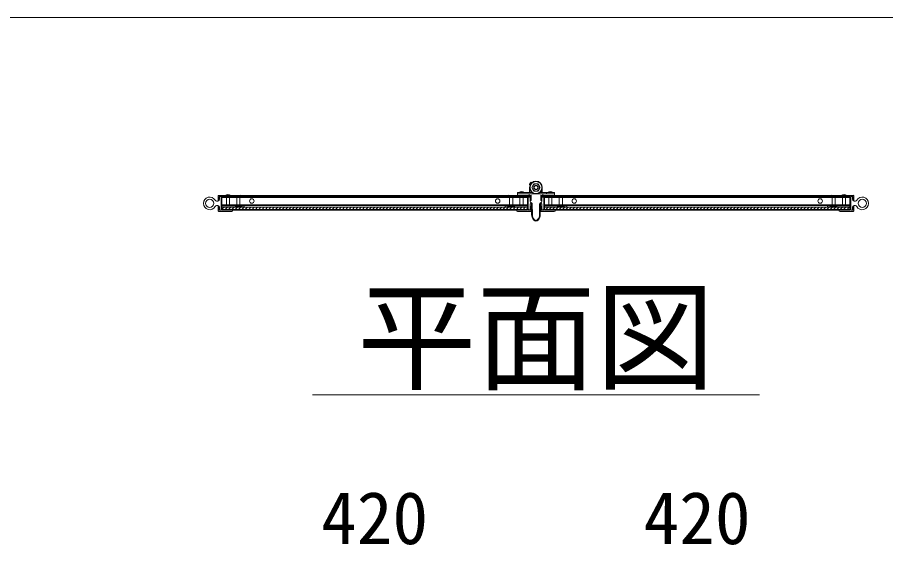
# Model space of a CAD drawing. Units: millimetres, scale not verified. Extents: x -12090 to 12090, y -18325 to 18325.
# Drawn here: x 9317 to 10715, y 10937 to 11799 of the extents above; entities that cross this region are included whole.
import ezdxf
from ezdxf.enums import TextEntityAlignment as Align

# ---------------------------------------------------------------- set-up
doc = ezdxf.new("R2010")
doc.units = ezdxf.units.MM
doc.header["$LTSCALE"] = 90
doc.linetypes.add('DASHED1', pattern=[1.8, 1.2, -0.6])
doc.layers.add('0-A_図面枠', color=134, linetype='Continuous', lineweight=18)
doc.styles.add('ＭＳ ゴシック', font='')
doc.styles.get('ＭＳ ゴシック').set_extended_font_data('MS Gothic')

msp = doc.modelspace()

# ---------------------------------------------------------------- linework, layer by layer
at = {"layer": '0-A_図面枠'}
for p, q in [((10144.07, 11533.03), (10142, 11530.09)), ((10142.15, 11529.25), (10142.95, 11528.68)), ((10142.22, 11524.87), (10142.22, 11517.08)), ((10145.75, 11532.59), (10144.9, 11533.18)), ((10148.96, 11518.88), (10145.49, 11524.87)), ((10155.88, 11530.87), (10159.34, 11524.87)), ((10159.34, 11524.87), (10155.88, 11518.88)), ((10162.62, 11524.87), (10162.62, 11517.08)), ((9640.8, 11511.67), (9640.8, 11504.17)), ((9676.2, 11512.27), (9641.39, 11512.27)), ((9642.6, 11505.38), (9642.6, 11510.17)), ((9642.6, 11510.17), (9645.6, 11510.17)), ((9645.6, 11488.57), (9645.6, 11510.17)), ((9646.79, 11510.47), (9646.79, 11495.71)), ((9646.79, 11510.47), (9676.8, 11510.47)), ((9646.79, 11509.03), (10138.8, 11509.03)), ((9676.8, 11510.47), (9676.8, 11511.67)), ((10108.8, 11510.47), (10108.8, 11511.67)), ((10138.8, 11510.47), (10108.8, 11510.47)), ((10109.39, 11512.27), (10144.2, 11512.27)), ((10145.84, 11517.08), (10122.42, 11517.08)), ((10122.42, 11517.08), (10122.42, 11514.67)), ((10152.41, 11514.67), (10122.42, 11514.67)), ((10138.8, 11510.47), (10138.8, 11495.71)), ((10139.99, 11489.77), (10139.99, 11508.98)), ((10140.6, 11509.57), (10142.4, 11509.57)), ((10143, 11508.98), (10143, 11502.85)), ((10144.02, 11519.08), (10144.02, 11517.08)), ((10144.8, 11511.67), (10144.8, 11504.17)), ((10155.88, 11518.88), (10148.96, 11518.88)), ((10152.41, 11514.67), (10182.42, 11514.67)), ((10158.99, 11517.08), (10182.42, 11517.08)), ((10160.04, 11511.67), (10160.04, 11504.17)), ((10195.44, 11512.27), (10160.64, 11512.27)), ((10160.82, 11519.08), (10160.82, 11517.08)), ((10161.84, 11502.85), (10161.84, 11508.98)), ((10162.44, 11509.57), (10164.24, 11509.57)), ((10164.84, 11508.98), (10164.84, 11489.77)), ((10166.04, 11510.47), (10166.04, 11495.71)), ((10166.04, 11510.47), (10196.04, 11510.47)), ((10658.04, 11509.03), (10166.04, 11509.03)), ((10169.22, 11517.08), (10169.22, 11514.67)), ((10182.42, 11517.08), (10182.42, 11514.67)), ((10196.04, 11510.47), (10196.04, 11511.67)), ((10628.04, 11510.47), (10628.04, 11511.67)), ((10658.04, 11510.47), (10628.04, 11510.47)), ((10628.64, 11512.27), (10663.44, 11512.27)), ((10658.04, 11510.47), (10658.04, 11495.71)), ((10659.24, 11488.57), (10659.24, 11510.17)), ((10662.24, 11510.17), (10659.24, 11510.17)), ((10662.24, 11505.38), (10662.24, 11510.17)), ((10664.04, 11511.67), (10664.04, 11504.17)), ((9640.2, 11502.97), (9638.07, 11502.97)), ((9640.2, 11495.77), (9638.07, 11495.77)), ((9642, 11504.17), (9640.8, 11504.17)), ((9640.8, 11494.58), (9640.8, 11487.07)), ((9642, 11494.58), (9640.8, 11494.58)), ((9646.79, 11497.15), (10138.8, 11497.15)), ((9646.79, 11495.71), (9682.79, 11495.71)), ((9646.79, 11493.91), (9646.79, 11488.27)), ((9646.79, 11493.91), (9667.2, 11493.91)), ((9650.26, 11493.32), (9646.79, 11489.85)), ((9655.65, 11493.32), (9652.05, 11489.72)), ((9661.04, 11493.32), (9657.44, 11489.72)), ((9666.42, 11493.32), (9662.82, 11489.72)), ((9667.2, 11493.91), (9667.8, 11494.51)), ((9671.81, 11493.32), (9668.21, 11489.72)), ((9677.2, 11493.32), (9673.6, 11489.72)), ((9682.59, 11493.32), (9678.99, 11489.72)), ((9679.19, 11493.91), (9682.79, 11493.91)), ((9682.79, 11495.71), (9682.79, 11493.91)), ((9687.98, 11493.32), (9684.38, 11489.72)), ((9693.37, 11493.32), (9689.77, 11489.72)), ((9698.75, 11493.32), (9695.15, 11489.72)), ((9704.14, 11493.32), (9700.54, 11489.72)), ((9709.53, 11493.32), (9705.93, 11489.72)), ((9714.92, 11493.32), (9711.31, 11489.72)), ((9720.31, 11493.32), (9716.71, 11489.72)), ((9725.7, 11493.32), (9722.1, 11489.72)), ((9731.09, 11493.32), (9727.49, 11489.72)), ((9736.47, 11493.32), (9732.87, 11489.72)), ((9741.86, 11493.32), (9738.26, 11489.72)), ((9747.25, 11493.32), (9743.65, 11489.72)), ((9752.63, 11493.32), (9749.03, 11489.72)), ((9758.02, 11493.32), (9754.42, 11489.72)), ((9763.42, 11493.32), (9759.82, 11489.72)), ((9768.8, 11493.32), (9765.2, 11489.72)), ((9774.19, 11493.32), (9770.59, 11489.72)), ((9779.58, 11493.32), (9775.98, 11489.72)), ((9784.96, 11493.32), (9781.36, 11489.72)), ((9790.35, 11493.32), (9786.75, 11489.72)), ((9795.74, 11493.32), (9792.14, 11489.72)), ((9801.13, 11493.32), (9797.53, 11489.72)), ((9806.52, 11493.32), (9802.92, 11489.72)), ((9811.91, 11493.32), (9808.31, 11489.72)), ((9817.29, 11493.32), (9813.69, 11489.72)), ((9822.68, 11493.32), (9819.08, 11489.72)), ((9828.07, 11493.32), (9824.47, 11489.72)), ((9833.46, 11493.32), (9829.86, 11489.72)), ((9838.84, 11493.32), (9835.25, 11489.72)), ((9844.24, 11493.32), (9840.64, 11489.72)), ((9849.63, 11493.32), (9846.03, 11489.72)), ((9855.01, 11493.32), (9851.41, 11489.72)), ((9860.4, 11493.32), (9856.8, 11489.72)), ((9865.79, 11493.32), (9862.19, 11489.72)), ((9871.17, 11493.32), (9867.57, 11489.72)), ((9876.56, 11493.32), (9872.96, 11489.72)), ((9881.95, 11493.32), (9878.35, 11489.72)), ((9887.34, 11493.32), (9883.74, 11489.72)), ((9892.73, 11493.32), (9889.13, 11489.72)), ((9898.12, 11493.32), (9894.52, 11489.72)), ((9903.5, 11493.32), (9899.9, 11489.72)), ((9908.89, 11493.32), (9905.29, 11489.72)), ((9914.28, 11493.32), (9910.68, 11489.72)), ((9919.67, 11493.32), (9916.07, 11489.72)), ((9925.06, 11493.32), (9921.46, 11489.72)), ((9930.45, 11493.32), (9926.85, 11489.72)), ((9935.83, 11493.32), (9932.23, 11489.72)), ((9941.22, 11493.32), (9937.62, 11489.72)), ((9946.61, 11493.32), (9943.01, 11489.72)), ((9952, 11493.32), (9948.4, 11489.72)), ((9957.38, 11493.32), (9953.78, 11489.72)), ((9962.77, 11493.32), (9959.17, 11489.72)), ((9968.17, 11493.32), (9964.57, 11489.72)), ((9973.55, 11493.32), (9969.95, 11489.72)), ((9978.94, 11493.32), (9975.34, 11489.72)), ((9984.33, 11493.32), (9980.73, 11489.72)), ((9989.71, 11493.32), (9986.11, 11489.72)), ((9995.1, 11493.32), (9991.5, 11489.72)), ((10000.49, 11493.32), (9996.89, 11489.72)), ((10005.88, 11493.32), (10002.28, 11489.72)), ((10011.27, 11493.32), (10007.67, 11489.72)), ((10016.66, 11493.32), (10013.06, 11489.72)), ((10022.04, 11493.32), (10018.44, 11489.72)), ((10027.43, 11493.32), (10023.83, 11489.72)), ((10032.82, 11493.32), (10029.22, 11489.72)), ((10038.2, 11493.32), (10034.6, 11489.72)), ((10043.59, 11493.32), (10039.99, 11489.72)), ((10048.99, 11493.32), (10045.39, 11489.72)), ((10054.38, 11493.32), (10050.78, 11489.72)), ((10059.76, 11493.32), (10056.16, 11489.72)), ((10065.15, 11493.32), (10061.55, 11489.72)), ((10070.54, 11493.32), (10066.94, 11489.72)), ((10075.92, 11493.32), (10072.32, 11489.72)), ((10081.31, 11493.32), (10077.71, 11489.72)), ((10086.7, 11493.32), (10083.1, 11489.72)), ((10092.09, 11493.32), (10088.49, 11489.72)), ((10097.48, 11493.32), (10093.88, 11489.72)), ((10102.87, 11493.32), (10099.27, 11489.72)), ((10138.8, 11495.71), (10102.8, 11495.71)), ((10102.8, 11495.71), (10102.8, 11493.91)), ((10106.4, 11493.91), (10102.8, 11493.91)), ((10108.25, 11493.32), (10104.65, 11489.72)), ((10113.64, 11493.32), (10110.04, 11489.72)), ((10119.03, 11493.32), (10115.43, 11489.72)), ((10118.39, 11493.91), (10117.8, 11494.51)), ((10138.8, 11493.91), (10118.39, 11493.91)), ((10124.41, 11493.32), (10120.82, 11489.72)), ((10129.81, 11493.32), (10126.21, 11489.72)), ((10135.2, 11493.32), (10131.6, 11489.72)), ((10138.8, 11493.91), (10138.8, 11488.27)), ((10143, 11497.86), (10143, 11489.77)), ((10143.59, 11504.17), (10144.8, 11504.17)), ((10143.59, 11494.58), (10144.8, 11494.58)), ((10144.75, 11500.13), (10144.98, 11500.01)), ((10144.8, 11494.58), (10144.8, 11487.07)), ((10145.41, 11481.42), (10145.39, 11497.87)), ((10146.48, 11497.86), (10146.63, 11481.17)), ((10158.21, 11481.17), (10158.35, 11497.86)), ((10159.44, 11497.87), (10159.42, 11481.42)), ((10159.86, 11500.01), (10160.09, 11500.13)), ((10161.24, 11504.17), (10160.04, 11504.17)), ((10160.04, 11494.58), (10160.04, 11487.07)), ((10161.24, 11494.58), (10160.04, 11494.58)), ((10161.84, 11489.77), (10161.84, 11497.86)), ((10658.04, 11497.15), (10166.04, 11497.15)), ((10166.04, 11495.71), (10202.04, 11495.71)), ((10166.04, 11493.91), (10166.04, 11488.27)), ((10166.04, 11493.91), (10186.44, 11493.91)), ((10166.55, 11493.32), (10166.04, 11492.8)), ((10171.93, 11493.32), (10168.33, 11489.72)), ((10177.33, 11493.32), (10173.73, 11489.72)), ((10182.72, 11493.32), (10179.12, 11489.72)), ((10188.1, 11493.32), (10184.5, 11489.72)), ((10186.44, 11493.91), (10187.04, 11494.51)), ((10193.49, 11493.32), (10189.89, 11489.72)), ((10198.88, 11493.32), (10195.28, 11489.72)), ((10198.44, 11493.91), (10202.04, 11493.91)), ((10204.26, 11493.32), (10200.66, 11489.72)), ((10202.04, 11495.71), (10202.04, 11493.91)), ((10209.65, 11493.32), (10206.05, 11489.72)), ((10215.05, 11493.32), (10211.44, 11489.72)), ((10220.43, 11493.32), (10216.83, 11489.72)), ((10225.82, 11493.32), (10222.22, 11489.72)), ((10231.21, 11493.32), (10227.61, 11489.72)), ((10236.59, 11493.32), (10232.99, 11489.72)), ((10241.98, 11493.32), (10238.38, 11489.72)), ((10247.37, 11493.32), (10243.77, 11489.72)), ((10252.76, 11493.32), (10249.16, 11489.72)), ((10258.15, 11493.32), (10254.55, 11489.72)), ((10263.54, 11493.32), (10259.94, 11489.72)), ((10268.93, 11493.32), (10265.33, 11489.72)), ((10274.31, 11493.32), (10270.71, 11489.72)), ((10279.7, 11493.32), (10276.1, 11489.72)), ((10285.09, 11493.32), (10281.49, 11489.72)), ((10290.47, 11493.32), (10286.87, 11489.72)), ((10295.86, 11493.32), (10292.27, 11489.72)), ((10301.26, 11493.32), (10297.66, 11489.72)), ((10306.64, 11493.32), (10303.04, 11489.72)), ((10312.03, 11493.32), (10308.43, 11489.72)), ((10317.42, 11493.32), (10313.82, 11489.72)), ((10322.8, 11493.32), (10319.2, 11489.72)), ((10328.19, 11493.32), (10324.59, 11489.72)), ((10333.58, 11493.32), (10329.98, 11489.72)), ((10338.97, 11493.32), (10335.37, 11489.72)), ((10344.36, 11493.32), (10340.76, 11489.72)), ((10349.75, 11493.32), (10346.15, 11489.72)), ((10355.14, 11493.32), (10351.54, 11489.72)), ((10360.52, 11493.32), (10356.92, 11489.72)), ((10365.91, 11493.32), (10362.31, 11489.72)), ((10371.3, 11493.32), (10367.7, 11489.72)), ((10376.68, 11493.32), (10373.09, 11489.72)), ((10382.08, 11493.32), (10378.48, 11489.72)), ((10387.47, 11493.32), (10383.87, 11489.72)), ((10392.85, 11493.32), (10389.25, 11489.72)), ((10398.24, 11493.32), (10394.64, 11489.72)), ((10403.63, 11493.32), (10400.03, 11489.72)), ((10409.01, 11493.32), (10405.41, 11489.72)), ((10414.4, 11493.32), (10410.8, 11489.72)), ((10419.8, 11493.32), (10416.19, 11489.72)), ((10425.18, 11493.32), (10421.58, 11489.72)), ((10430.57, 11493.32), (10426.97, 11489.72)), ((10435.96, 11493.32), (10432.36, 11489.72)), ((10441.34, 11493.32), (10437.74, 11489.72)), ((10446.73, 11493.32), (10443.13, 11489.72)), ((10452.12, 11493.32), (10448.52, 11489.72)), ((10457.51, 11493.32), (10453.91, 11489.72)), ((10462.9, 11493.32), (10459.3, 11489.72)), ((10468.29, 11493.32), (10464.69, 11489.72)), ((10473.68, 11493.32), (10470.08, 11489.72)), ((10479.06, 11493.32), (10475.46, 11489.72)), ((10484.45, 11493.32), (10480.85, 11489.72)), ((10489.84, 11493.32), (10486.24, 11489.72)), ((10495.22, 11493.32), (10491.62, 11489.72)), ((10500.61, 11493.32), (10497.01, 11489.72)), ((10506.01, 11493.32), (10502.41, 11489.72)), ((10511.39, 11493.32), (10507.79, 11489.72)), ((10516.78, 11493.32), (10513.18, 11489.72)), ((10522.17, 11493.32), (10518.57, 11489.72)), ((10527.55, 11493.32), (10523.95, 11489.72)), ((10532.94, 11493.32), (10529.34, 11489.72)), ((10538.33, 11493.32), (10534.73, 11489.72)), ((10543.72, 11493.32), (10540.12, 11489.72)), ((10549.11, 11493.32), (10545.51, 11489.72)), ((10554.5, 11493.32), (10550.9, 11489.72)), ((10559.89, 11493.32), (10556.29, 11489.72)), ((10565.27, 11493.32), (10561.67, 11489.72)), ((10570.66, 11493.32), (10567.06, 11489.72)), ((10576.05, 11493.32), (10572.45, 11489.72)), ((10581.43, 11493.32), (10577.83, 11489.72)), ((10586.83, 11493.32), (10583.23, 11489.72)), ((10592.22, 11493.32), (10588.62, 11489.72)), ((10597.6, 11493.32), (10594, 11489.72)), ((10602.99, 11493.32), (10599.39, 11489.72)), ((10608.38, 11493.32), (10604.78, 11489.72)), ((10613.76, 11493.32), (10610.16, 11489.72)), ((10619.15, 11493.32), (10615.55, 11489.72)), ((10624.55, 11493.32), (10620.94, 11489.72)), ((10658.04, 11495.71), (10622.04, 11495.71)), ((10622.04, 11495.71), (10622.04, 11493.91)), ((10625.64, 11493.91), (10622.04, 11493.91)), ((10629.93, 11493.32), (10626.33, 11489.72)), ((10635.32, 11493.32), (10631.72, 11489.72)), ((10637.64, 11493.91), (10637.04, 11494.51)), ((10640.71, 11493.32), (10637.11, 11489.72)), ((10658.04, 11493.91), (10637.64, 11493.91)), ((10646.09, 11493.32), (10642.49, 11489.72)), ((10651.48, 11493.32), (10647.88, 11489.72)), ((10656.87, 11493.32), (10653.27, 11489.72)), ((10658.04, 11493.91), (10658.04, 11488.27)), ((10662.84, 11504.17), (10664.04, 11504.17)), ((10662.84, 11494.58), (10664.04, 11494.58)), ((10664.04, 11494.58), (10664.04, 11487.07)), ((10664.64, 11502.97), (10666.76, 11502.97)), ((10664.64, 11495.77), (10666.76, 11495.77)), ((9641.39, 11486.48), (9662.7, 11486.48)), ((9646.79, 11489.72), (10138.8, 11489.72)), ((9646.79, 11488.27), (9664.5, 11488.27)), ((10138.8, 11488.27), (10121.09, 11488.27)), ((10144.2, 11486.48), (10122.89, 11486.48)), ((10138.8, 11491.52), (10136.98, 11489.72)), ((10142.4, 11489.17), (10140.6, 11489.17)), ((10160.64, 11486.48), (10181.94, 11486.48)), ((10164.24, 11489.17), (10162.44, 11489.17)), ((10658.04, 11489.72), (10166.04, 11489.72)), ((10166.04, 11488.27), (10183.74, 11488.27)), ((10658.04, 11488.27), (10640.34, 11488.27)), ((10663.44, 11486.48), (10642.14, 11486.48)), ((9792.41, 11191.09), (10512.41, 11191.09))]:
    msp.add_line(p, q, dxfattribs=at)
at = {"layer": '0-A_図面枠', "linetype": 'DASHED1'}
for p, q in [((9653.88, 11512.27), (9653.88, 11510.47)), ((9653.88, 11510.47), (9653.88, 11495.71)), ((9658.92, 11512.27), (9658.92, 11510.47)), ((9658.92, 11510.47), (9658.92, 11495.71)), ((9670.68, 11510.47), (9670.68, 11495.71)), ((9675.72, 11510.47), (9675.72, 11495.71)), ((10109.88, 11510.47), (10109.88, 11495.71)), ((10114.92, 11510.47), (10114.92, 11495.71)), ((10126.67, 11512.27), (10126.67, 11510.47)), ((10126.67, 11510.47), (10126.67, 11495.71)), ((10131.71, 11512.27), (10131.71, 11510.47)), ((10131.71, 11510.47), (10131.71, 11495.71)), ((10173.12, 11512.27), (10173.12, 11510.47)), ((10173.12, 11510.47), (10173.12, 11495.71)), ((10178.16, 11512.27), (10178.16, 11510.47)), ((10178.16, 11510.47), (10178.16, 11495.71)), ((10189.92, 11510.47), (10189.92, 11495.71)), ((10194.96, 11510.47), (10194.96, 11495.71)), ((10629.12, 11510.47), (10629.12, 11495.71)), ((10634.16, 11510.47), (10634.16, 11495.71)), ((10645.92, 11512.27), (10645.92, 11510.47)), ((10645.92, 11510.47), (10645.92, 11495.71)), ((10650.96, 11512.27), (10650.96, 11510.47)), ((10650.96, 11510.47), (10650.96, 11495.71)), ((9670.68, 11495.71), (9670.68, 11494.51)), ((9675.72, 11495.71), (9675.72, 11494.51)), ((10109.88, 11495.71), (10109.88, 11494.51)), ((10114.92, 11495.71), (10114.92, 11494.51)), ((10189.92, 11495.71), (10189.92, 11494.51)), ((10194.96, 11495.71), (10194.96, 11494.51)), ((10629.12, 11495.71), (10629.12, 11494.51)), ((10634.16, 11495.71), (10634.16, 11494.51))]:
    msp.add_line(p, q, dxfattribs=at)
at = {"layer": '0-A_図面枠'}
for points in [[(8886.05, 11798.6), (12029.97, 11798.6), (12029.97, 6777.01), (8886.05, 6777.01)], [(9646.79, 11488.27), (10138.8, 11488.27), (10138.8, 11511.91), (9646.79, 11511.91)], [(9646.79, 11495.71), (10138.8, 11495.71), (10138.8, 11510.47), (9646.79, 11510.47)], [(10141.61, 11514.67), (10122.42, 11514.67), (10122.42, 11512.27), (10141.61, 11512.27)], [(10182.42, 11514.67), (10163.21, 11514.67), (10163.21, 11512.27), (10182.42, 11512.27)], [(10658.04, 11488.27), (10166.04, 11488.27), (10166.04, 11511.91), (10658.04, 11511.91)], [(10658.04, 11495.71), (10166.04, 11495.71), (10166.04, 11510.47), (10658.04, 11510.47)], [(9646.79, 11489.72), (10138.8, 11489.72), (10138.8, 11493.32), (9646.79, 11493.32)], [(10658.04, 11489.72), (10166.04, 11489.72), (10166.04, 11493.32), (10658.04, 11493.32)]]:
    msp.add_lwpolyline(points, close=True, dxfattribs=at)
for points in [[(10145.49, 11524.87), (10148.96, 11530.87), (10155.88, 11530.87)], [(9642, 11494.58), (9642, 11488.27), (9645.6, 11488.27), (9645.6, 11510.47), (9642, 11510.47), (9642, 11504.17)], [(10143.59, 11494.58), (10143.59, 11488.27), (10139.99, 11488.27), (10139.99, 11510.47), (10143.59, 11510.47), (10143.59, 11504.17)], [(10161.24, 11494.58), (10161.24, 11488.27), (10164.84, 11488.27), (10164.84, 11510.47), (10161.24, 11510.47), (10161.24, 11504.17)], [(10662.84, 11494.58), (10662.84, 11488.27), (10659.24, 11488.27), (10659.24, 11510.47), (10662.84, 11510.47), (10662.84, 11504.17)], [(9642.6, 11493.37), (9642.6, 11488.57), (9645.6, 11488.57)], [(9679.19, 11493.91), (9678.6, 11494.51), (9667.8, 11494.51)], [(10106.4, 11493.91), (10107, 11494.51), (10117.8, 11494.51)], [(10198.44, 11493.91), (10197.84, 11494.51), (10187.04, 11494.51)], [(10625.64, 11493.91), (10626.24, 11494.51), (10637.04, 11494.51)], [(10662.24, 11493.37), (10662.24, 11488.57), (10659.24, 11488.57)]]:
    msp.add_lwpolyline(points, dxfattribs=at)
for centre, radius in [((10152.41, 11524.87), 10.2), ((10152.41, 11524.87), 9.6), ((10152.41, 11524.87), 5.88), ((10152.41, 11524.87), 3.6), ((10152.41, 11524.87), 2.95), ((9626.99, 11499.37), 6.6), ((9694.8, 11503.09), 3.6), ((9694.8, 11503.09), 3.6), ((10090.8, 11503.09), 3.6), ((10090.8, 11503.09), 3.6), ((10214.04, 11503.09), 3.6), ((10214.04, 11503.09), 3.6), ((10610.04, 11503.09), 3.6), ((10610.04, 11503.09), 3.6), ((10677.84, 11499.37), 6.6)]:
    msp.add_circle(centre, radius, dxfattribs=at)
for centre, radius, start, end in [((10142.5, 11529.74), 0.603, 145, 235), ((10144.56, 11532.69), 0.603, 55, 145), ((9626.99, 11499.37), 10.2, 28.437, 331.563), ((9641.39, 11511.67), 0.603, 90, 180), ((9656.4, 11503.27), 10.2, 61.928, 118.072), ((9676.2, 11511.67), 0.603, 0, 90), ((10109.39, 11511.67), 0.603, 90, 180), ((10129.19, 11508.08), 10.2, 61.928, 118.072), ((10140.6, 11508.98), 0.603, 90, 180), ((10142.4, 11508.98), 0.603, 0, 90), ((10144.2, 11511.67), 0.603, 0, 90), ((10160.64, 11511.67), 0.603, 90, 180), ((10162.44, 11508.98), 0.603, 90, 180), ((10164.24, 11508.98), 0.603, 0, 90), ((10175.64, 11508.08), 10.2, 61.928, 118.072), ((10195.44, 11511.67), 0.603, 0, 90), ((10628.64, 11511.67), 0.603, 90, 180), ((10648.44, 11503.27), 10.2, 61.928, 118.072), ((10663.44, 11511.67), 0.603, 0, 90), ((10677.84, 11499.37), 10.2, 208.437, 151.563), ((9638.07, 11505.38), 2.4, 208.437, 270), ((9638.07, 11493.37), 2.4, 90, 151.563), ((9640.2, 11505.38), 2.4, 270, 0), ((9640.2, 11493.37), 2.4, 0, 90), ((9673.2, 11503.51), 10.2, 241.928, 298.072), ((10112.4, 11503.51), 10.2, 241.928, 298.072), ((10146, 11502.85), 3, 180, 245.32314), ((10144.2, 11497.86), 1.2, 0.32314, 180), ((10144.2, 11497.86), 2.29, 0, 70.06338), ((10160.64, 11497.86), 2.29, 109.93662, 180), ((10160.64, 11497.86), 1.2, 0, 179.67686), ((10158.84, 11502.85), 3, 294.67686, 360), ((10192.44, 11503.51), 10.2, 241.928, 298.072), ((10631.64, 11503.51), 10.2, 241.928, 298.072), ((10664.64, 11505.38), 2.4, 180, 270), ((10664.64, 11493.37), 2.4, 90, 180), ((10666.76, 11505.38), 2.4, 270, 331.563), ((10666.76, 11493.37), 2.4, 28.437, 90), ((9641.39, 11487.07), 0.603, 180, 270), ((9662.7, 11488.27), 1.8, 270, 360), ((10122.89, 11488.27), 1.8, 180, 270), ((10140.6, 11489.77), 0.603, 180, 270), ((10142.4, 11489.77), 0.603, 270, 360), ((10144.2, 11487.07), 0.603, 270, 360), ((10159.81, 11481.69), 14.4, 181.04464, 220.13334), ((10159.81, 11481.69), 13.2, 182.20558, 220.35433), ((10145.02, 11481.69), 13.2, 319.64567, 357.79442), ((10145.02, 11481.69), 14.4, 319.86666, 358.95536), ((10160.64, 11487.07), 0.603, 180, 270), ((10162.44, 11489.77), 0.603, 180, 270), ((10164.24, 11489.77), 0.603, 270, 360), ((10181.94, 11488.27), 1.8, 270, 360), ((10642.14, 11488.27), 1.8, 180, 270), ((10663.44, 11487.07), 0.603, 270, 360), ((10152.41, 11475.27), 4.62, 218.46775, 321.55127), ((10152.42, 11475.23), 3.38, 218.0845, 321.8897)]:
    msp.add_arc(centre, radius, start, end, dxfattribs=at)

# ---------------------------------------------------------------- texts
at = {"layer": '0-A_図面枠', "style": 'ＭＳ ゴシック'}
for s, height, p in [('平面図', 140.8, (9864.41, 11171.9)), ('420', 84.46, (9806.4, 10925.68)), ('420', 84.46, (10325.64, 10925.68))]:
    msp.add_text(s, height=height, dxfattribs=at).set_placement(p, align=Align.BOTTOM_LEFT)

doc.saveas('drawing.dxf')
